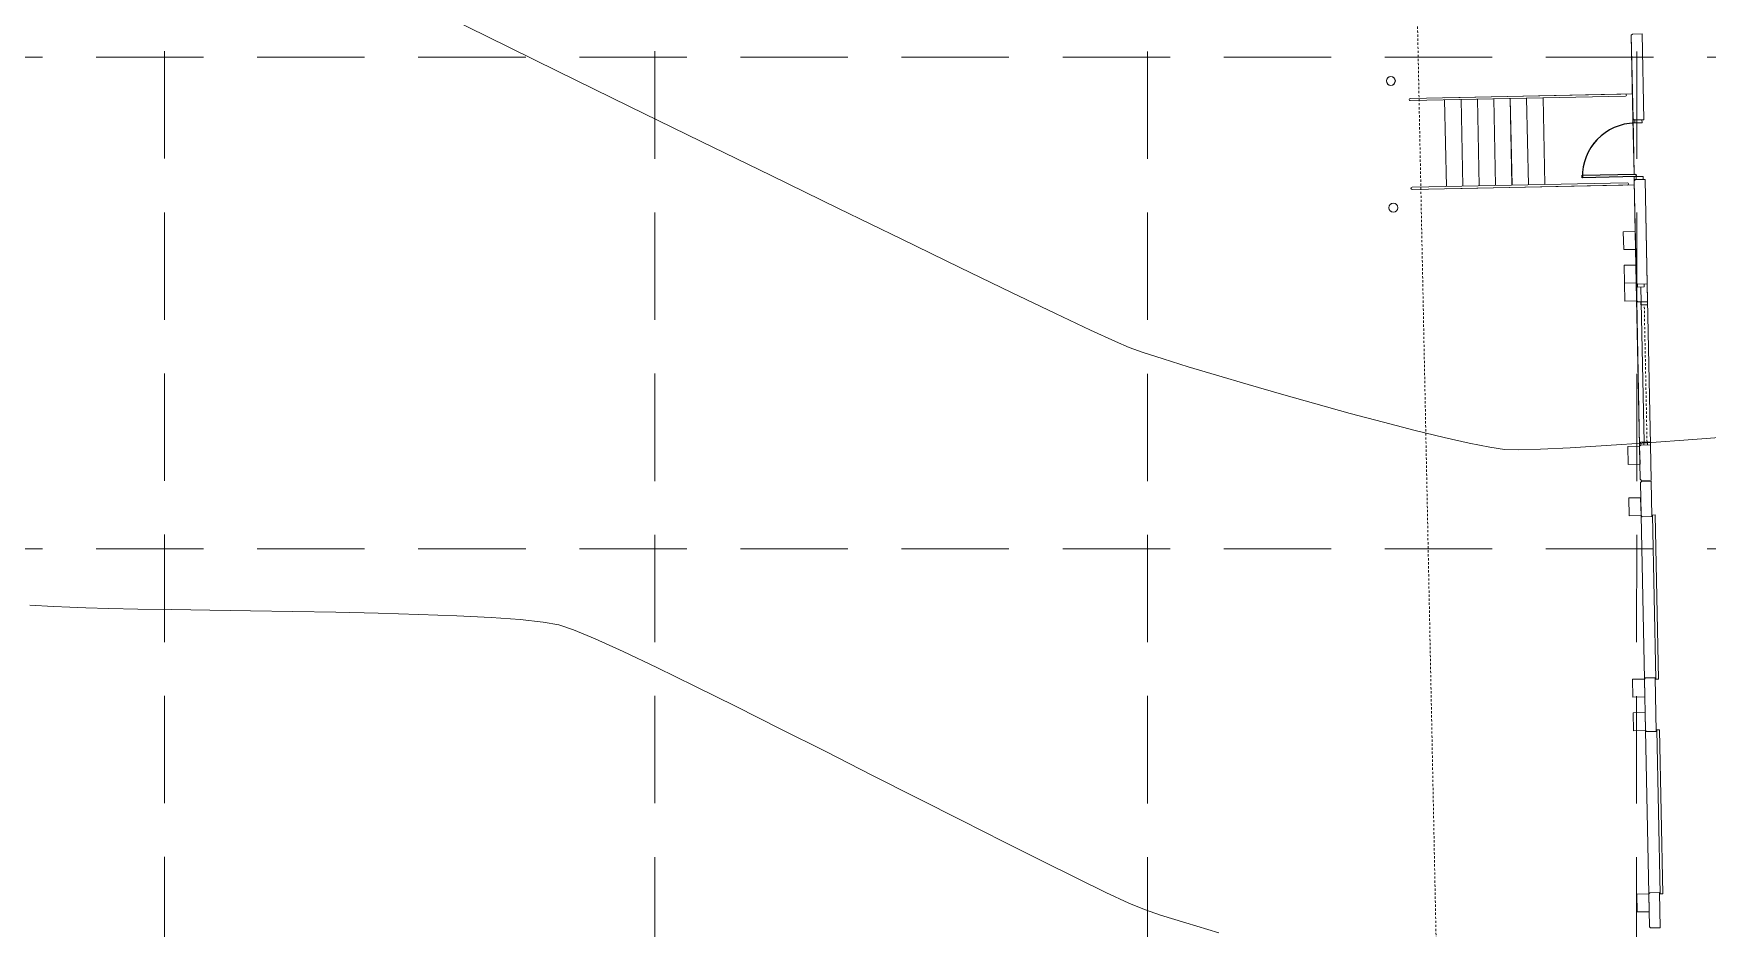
# Model space of a CAD drawing. Extents: x 2140663 to 2528301, y 336313 to 7007653.
# Drawn here: x 2527441.5 to 2527535, y 7006862 to 7006912 of the extents above; entities that cross this region are included whole.
import ezdxf

# ---------------------------------------------------------------- set-up
doc = ezdxf.new("R2010")
doc.units = 0
doc.header["$MEASUREMENT"] = 0
for name, pattern in [('HIDDEN', [0.375, 0.25, -0.125]), ('xdrc002ar$0$HIDDEN2', [0.1875, 0.125, -0.0625]), ('xdrc002pt$0$HIDDEN2', [0.1875, 0.125, -0.0625])]:
    doc.linetypes.add(name, pattern=pattern)
for name, color, linetype in [('1 EXISTING CONTOURS', 43, 'Continuous'), ('GRID', 254, 'HIDDEN'), ('xdrc002ar$0$BASE1$0$ADO', 8, 'Continuous'), ('xdrc002ar$0$BASE1$0$AFL', 1, 'Continuous'), ('xdrc002ar$0$BASE1$0$AFLHR', 7, 'Continuous'), ('xdrc002ar$0$BASE1$0$AFLST', 1, 'Continuous'), ('xdrc002ar$0$BASE1$0$awa', 7, 'Continuous'), ('xdrc002ar$0$WINDOWS', 8, 'Continuous'), ('xdrc002ar$0$XR3$0$BASE1$0$ADO', 3, 'Continuous'), ('xdrc002ar$0$XR3$0$BASE1$0$AFL', 1, 'Continuous'), ('xdrc002ar$0$XR3$0$BASE1$0$AFLHR', 2, 'Continuous'), ('xdrc002ar$0$XR3$0$BASE1$0$AFLST', 2, 'Continuous'), ('xdrc002ar$0$XR3$0$BASE1$0$awa', 4, 'Continuous'), ('xdrc002ar$0$XR3$0$WINDOWS', 2, 'Continuous'), ('xdrc002pt$0$V-ESMT-STRM-N', 2, 'xdrc002pt$0$HIDDEN2')]:
    doc.layers.add(name, color=color, linetype=linetype)

# ---------------------------------------------------------------- blocks, each defined once
blk = doc.blocks.new('xdrc002ar$0$XR3$0$A$C78C46FB7')
at = {"layer": 'xdrc002ar$0$XR3$0$WINDOWS', "linetype": 'Continuous', "lineweight": 0}
for p, q in [((-9.313225746154785e-10, 6.5), (1.999999999068677, 6.499999997206032)), ((-5.587935447692871e-09, 2), (1.999999994412065, 1.999999997206032)), ((1.999999994412065, 1.999999998137355), (1.999999999068677, 6.499999997206032)), ((1.999999997671694, 4.250759867951274), (105.9999999818392, 4.250759805552661)), ((107.9999999795109, 6.5), (105.9999999795109, 6.499999997206032)), ((105.9999999841675, 1.999999998137355), (105.9999999795109, 6.499999997206032)), ((107.9999999841675, 2), (105.9999999841675, 1.999999997206032))]:
    blk.add_line(p, q, dxfattribs=at)
blk = doc.blocks.new('xdrc002ar$0$XR3$0$A$C228123AE')
at = {"layer": 'xdrc002ar$0$XR3$0$BASE1$0$ADO', "lineweight": 0}
for points in [[(22.61683327611536, 15.75429074559361), (22.61683327611536, 17.50429074559361), (132.6168332761154, 17.50429074559361), (132.6168332761154, 15.75429074559361)], [(166.6168332761154, 15.75429074559361), (166.6168332761154, 17.50429074559361), (276.6168332761154, 17.50429074559361), (276.6168332761154, 15.75429074559361)]]:
    blk.add_lwpolyline(points, close=True, dxfattribs=at)
at = {"layer": 'xdrc002ar$0$XR3$0$BASE1$0$AFL', "lineweight": 0}
for p, q in [((22.86683327844366, 8.004440076649189), (132.3668332770467, 8.004440076649189)), ((166.866833277978, 8.004440076649189), (276.366833276581, 8.004440076649189))]:
    blk.add_line(p, q, dxfattribs=at)
for points in [[(10.86683327844366, 8.004440078511834), (10.86683327844366, 0.004440078511834145), (22.86683327844366, 0.004440078511834145), (22.86683327844366, 8.004440078511834)], [(132.3668332770467, 8.004440078511834), (132.3668332770467, 0.004440078511834145), (144.3668332770467, 0.004440078511834145), (144.3668332770467, 8.004440078511834)], [(154.866833277978, 8.004440077580512), (154.866833277978, 0.00444007758051157), (166.866833277978, 0.00444007758051157), (166.866833277978, 8.004440077580512)], [(276.366833276581, 8.004440077580512), (276.366833276581, 0.00444007758051157), (288.366833276581, 0.00444007758051157), (288.366833276581, 8.004440077580512)]]:
    blk.add_lwpolyline(points, close=True, dxfattribs=at)
at = {"layer": 'xdrc002ar$0$XR3$0$BASE1$0$awa', "lineweight": 0}
for p, q in [((-0.008166723418980837, 15.25444007758051), (23.61683327611536, 15.25444007664919)), ((-0.008166723418980837, 15.25444007758051), (-0.008166723418980837, 8.754440076649189)), ((23.61683327658102, 8.754440076649189), (23.61683327611536, 15.25444007664919)), ((131.6168332770467, 8.754440078511834), (131.616833276581, 15.25444007851183)), ((131.6168332761154, 15.25444007758051), (167.6168332756497, 15.25444007571787)), ((167.616833276581, 8.754440076649189), (167.6168332756497, 15.25444007851183)), ((275.616833276581, 8.754440077580512), (275.6168332756497, 15.25444007758051)), ((275.6168332761154, 15.25444007664919), (299.241833276581, 15.25444007758051)), ((299.241833276581, 15.25444007758051), (299.241833276581, 8.754440077580512)), ((0.7418332765810192, 8.004440076649189), (-0.008166723418980837, 8.754440076649189)), ((0.7418332765810192, 8.004440076649189), (22.86683327658102, 8.004440076649189)), ((23.61683327658102, 8.754440076649189), (22.86683327658102, 8.004440076649189)), ((131.6168332770467, 8.754440078511834), (132.3668332770467, 8.004440078511834)), ((132.3668332770467, 8.004440078511834), (166.866833277978, 8.004440076649189)), ((166.866833276581, 8.004440076649189), (167.616833276581, 8.754440076649189)), ((276.366833276581, 8.004440077580512), (275.616833276581, 8.754440077580512)), ((276.366833276581, 8.004440077580512), (298.491833276581, 8.004440077580512)), ((299.241833276581, 8.754440077580512), (298.491833276581, 8.004440077580512))]:
    blk.add_line(p, q, dxfattribs=at)
blk = doc.blocks.new('xdrc002ar$0$XR3$0$BASE1$0$36D')
at = {"layer": 'xdrc002ar$0$XR3$0$BASE1$0$ADO'}
blk.add_lwpolyline([(-1.75, 1.000444171950221e-11), (0, 1.000444171950221e-11), (0, -35.99999999999), (-1.75, -35.99999999999)], close=True, dxfattribs=at)
blk.add_arc((0, 1.000444171950221e-11), 36, 180, 270, dxfattribs=at)
blk = doc.blocks.new('xdrc002ar$0$BASE1$0$36D')
at = {"layer": 'xdrc002ar$0$BASE1$0$ADO'}
blk.add_lwpolyline([(-1.75, 1.000444171950221e-11), (0, 1.000444171950221e-11), (0, -35.99999999999), (-1.75, -35.99999999999)], close=True, dxfattribs=at)
blk.add_arc((0, 1.000444171950221e-11), 36, 180, 270, dxfattribs=at)

msp = doc.modelspace()

# ---------------------------------------------------------------- linework, layer by layer
at = {"layer": '1 EXISTING CONTOURS', "color": 43, "lineweight": 0, "extrusion": (-0.4403095192160368, -0.897846048767684, 0), "elevation": -7403995.780228041}
msp.add_lwpolyline([(-815938.2154167602, 605), (-815933.9353380837, 605)], dxfattribs=at)
at = {"layer": '1 EXISTING CONTOURS', "color": 43, "lineweight": 0, "extrusion": (-0.4400862851527911, -0.897955489776869, 0), "elevation": -7404198.407055473}
msp.add_lwpolyline([(-814093.1454251637, 605.0000000000003), (-814088.7305873474, 605.0000000000003)], dxfattribs=at)
at = {"layer": '1 EXISTING CONTOURS', "color": 43, "lineweight": 0, "extrusion": (-0.4397874055693032, -0.8981019084172025, 0), "elevation": -7404468.939876756}
msp.add_lwpolyline([(-811624.4394499315, 605), (-811619.9667608351, 605)], dxfattribs=at)
at = {"layer": '1 EXISTING CONTOURS', "color": 43, "lineweight": 0, "extrusion": (-0.4394003025433403, -0.8982913637149258, 0), "elevation": -7404818.042582544}
msp.add_lwpolyline([(-808428.7280203006, 605), (-808424.2743873568, 605)], dxfattribs=at)
at = {"layer": '1 EXISTING CONTOURS', "color": 43, "lineweight": 0}
for points, elevation in [([(2527478.744289486, 7006905.968281544), (2527482.659805527, 7006904.055685982)], 605), ([(2527493.206756189, 7006898.92616621), (2527496.092962707, 7006897.533173358)], 605), ([(2527498.549658433, 7006896.355649761), (2527500.50797, 7006895.427822847)], 605), ([(2527500.50797, 7006895.427822847), (2527501.899024045, 7006894.783920048)], 605), ([(2527503.451725304, 7006894.178269088), (2527504.568205363, 7006893.81500902)], 605), ([(2527505.950655681, 7006893.384348642), (2527507.546344557, 7006892.902248006)], 605), ([(2527513.085525539, 7006891.306905079), (2527515.006851651, 7006890.778643936)], 605), ([(2527520.257383548, 7006889.427860742), (2527521.660639701, 7006889.108799931)], 605), ([(2527531.605831277, 7006889.130010177), (2527534.148850076, 7006889.314926365)], 605), ([(2527534.148850076, 7006889.314926365), (2527536.869201182, 7006889.524659329)], 605), ([(2527522.802549114, 7006888.881939332), (2527523.630380089, 7006888.763238999)], 605), ([(2527524.395455264, 7006888.744546396), (2527525.634956778, 7006888.777178872)], 605), ([(2527527.289465821, 7006888.85583477), (2527529.29956359, 7006888.975212425)], 605), ([(2527442.565823878, 7006880.000302087), (2527443.489276186, 7006879.947014918)], 604), ([(2527449.1836465, 7006879.820305095), (2527451.303522306, 7006879.78984772)], 604), ([(2527451.303522306, 7006879.78984772), (2527453.578170327, 7006879.755937728)], 604), ([(2527455.94572003, 7006879.716604785), (2527458.344300875, 7006879.669878569)], 604), ([(2527458.344300875, 7006879.669878569), (2527460.712042326, 7006879.613788754)], 604), ([(2527460.712042326, 7006879.613788754), (2527462.987073846, 7006879.546365011)], 604), ([(2527462.987073846, 7006879.546365011), (2527465.107524899, 7006879.465637016)], 604), ([(2527470.806113697, 7006878.970275969), (2527471.613003024, 7006878.696447472)], 604), ([(2527480.715281172, 7006874.398051306), (2527483.17096856, 7006873.167341691)], 604), ([(2527493.309564241, 7006868.030689396), (2527495.652935734, 7006866.846515973)], 604), ([(2527499.731811262, 7006864.812977064), (2527501.359219713, 7006864.024988824)], 604), ([(2527504.419230811, 7006862.753959674), (2527505.825212674, 7006862.316338461)], 604)]:
    msp.add_lwpolyline(points, dxfattribs=dict(at, elevation=elevation))
at = {"layer": '1 EXISTING CONTOURS', "color": 43, "lineweight": 0, "extrusion": (0.4382612131688495, 0.898847656186391, 0), "elevation": 7405836.904325867}
msp.add_lwpolyline([(799032.407184728, 605.0000000000007), (799028.2223835755, 605.0000000000007)], dxfattribs=at)
at = {"layer": '1 EXISTING CONTOURS', "color": 43, "lineweight": 0, "extrusion": (0.4374172401517581, 0.8992586713610379, 0), "elevation": 7406583.717125583}
msp.add_lwpolyline([(792075.750702234, 605), (792071.8156742807, 605)], dxfattribs=at)
at = {"layer": '1 EXISTING CONTOURS', "color": 43, "lineweight": 0, "extrusion": (-0.4362751460758602, -0.8998133122578745, 0), "elevation": -7407583.399393067}
msp.add_lwpolyline([(-782667.4268242554, 605.0000000000007), (-782663.818471387, 605.0000000000007)], dxfattribs=at)
at = {"layer": '1 EXISTING CONTOURS', "color": 43, "lineweight": 0, "extrusion": (-0.4322267189475032, -0.9017649712801424, 0), "elevation": -7411026.096178877}
msp.add_lwpolyline([(-749360.8890836858, 605), (-749358.164764375, 605)], dxfattribs=at)
at = {"layer": '1 EXISTING CONTOURS', "color": 43, "lineweight": 0, "extrusion": (-0.3961917314985611, -0.9181678015984726, 0), "elevation": -7434880.533523913}
msp.add_lwpolyline([(-455402.9147066483, 605), (-455402.0925005572, 605)], dxfattribs=at)
at = {"layer": '1 EXISTING CONTOURS', "color": 43, "lineweight": 0, "extrusion": (-0.3310640851731244, -0.9436082722764156, 0), "elevation": -7448528.927597521}
msp.add_lwpolyline([(65241.30876688845, 605), (65242.15422164416, 605)], dxfattribs=at)
at = {"layer": '1 EXISTING CONTOURS', "color": 43, "lineweight": 0, "extrusion": (-0.297422123104866, -0.9547460817870864, 0), "elevation": -7441540.19021092}
msp.add_lwpolyline([(329119.848362695, 605), (329121.2963396432, 605)], dxfattribs=at)
at = {"layer": '1 EXISTING CONTOURS', "color": 43, "lineweight": 0, "extrusion": (-0.2826954644573025, -0.9592097134491863, 0), "elevation": -7435594.652667657}
msp.add_lwpolyline([(443592.9458662421, 605), (443594.7767440062, 605)], dxfattribs=at)
at = {"layer": '1 EXISTING CONTOURS', "color": 43, "lineweight": 0, "extrusion": (-0.2768832209960796, -0.9609035757716986, 0), "elevation": -7432772.86425908}
msp.add_lwpolyline([(488601.7939676512, 605.0000000000003), (488603.733778202, 605.0000000000003)], dxfattribs=at)
at = {"layer": '1 EXISTING CONTOURS', "color": 43, "lineweight": 0, "extrusion": (0.2711816814352223, 0.9625281791480007, 0), "elevation": 7429745.579505647}
msp.add_lwpolyline([(-532660.0080205041, 605), (-532662.0017432801, 605)], dxfattribs=at)
at = {"layer": '1 EXISTING CONTOURS', "color": 43, "lineweight": 0, "extrusion": (-0.2581412615479348, -0.9661071830218637, 0), "elevation": -7421863.424347591}
msp.add_lwpolyline([(633082.7781871995, 605), (633084.7147282013, 605)], dxfattribs=at)
at = {"layer": '1 EXISTING CONTOURS', "color": 43, "lineweight": 0, "extrusion": (-0.2495628509658928, -0.9683586026972527, 0), "elevation": -7415956.797453997}
msp.add_lwpolyline([(698883.1976710372, 605.0000000000007), (698885.0231874592, 605.0000000000007)], dxfattribs=at)
at = {"layer": '1 EXISTING CONTOURS', "color": 43, "lineweight": 0, "extrusion": (-0.2381853472632877, -0.9712197178543417, 0), "elevation": -7407247.463383376}
msp.add_lwpolyline([(785837.4600007285, 605), (785839.1196367131, 605)], dxfattribs=at)
at = {"layer": '1 EXISTING CONTOURS', "color": 43, "lineweight": 0, "extrusion": (-0.1948595404681079, -0.9808311574825497, 0), "elevation": -7365086.864251551}
msp.add_lwpolyline([(1113712.80411571, 605.0000000000003), (1113713.968341993, 605.0000000000003)], dxfattribs=at)
at = {"layer": '1 EXISTING CONTOURS', "color": 43, "lineweight": 0, "extrusion": (0.0669697767491167, -0.9977550044986864, 0), "elevation": -6821890.468066249}
msp.add_lwpolyline([(2991104.798032456, 605.0000000000007), (2991107.109489352, 605.0000000000007)], dxfattribs=at)
at = {"layer": '1 EXISTING CONTOURS', "color": 43, "lineweight": 0, "extrusion": (-0.02442508558422494, -0.9997016630946473, 0), "elevation": -7066533.330717414}
msp.add_lwpolyline([(2355625.719080739, 605.0000000000007), (2355626.484384234, 605.0000000000007)], dxfattribs=at)
at = {"layer": '1 EXISTING CONTOURS', "color": 43, "lineweight": 0, "extrusion": (0.04748669336639951, -0.9988718706386349, 0), "elevation": -6878960.265414614}
msp.add_lwpolyline([(2857408.23789074, 605.0000000000007), (2857409.894268393, 605.0000000000007)], dxfattribs=at)
at = {"layer": '1 EXISTING CONTOURS', "color": 43, "lineweight": 0, "extrusion": (-0.05679406069083696, -0.998385914699444, 0), "elevation": -7139114.024766846}
msp.add_lwpolyline([(2125412.575925187, 604), (2125413.889939814, 604)], dxfattribs=at)
at = {"layer": '1 EXISTING CONTOURS', "color": 43, "lineweight": 0, "extrusion": (-0.04117457191614036, -0.9991519677343996, 0), "elevation": -7105004.290451844}
msp.add_lwpolyline([(2236794.853361671, 604.0000000000007), (2236795.736191909, 604.0000000000007)], dxfattribs=at)
at = {"layer": '1 EXISTING CONTOURS', "color": 43, "lineweight": 0, "extrusion": (-0.02484678384568719, -0.9996912710094681, 0), "elevation": -7067515.547680289}
msp.add_lwpolyline([(2352565.645435385, 604), (2352566.930167953, 604)], dxfattribs=at)
at = {"layer": '1 EXISTING CONTOURS', "color": 43, "lineweight": 0, "extrusion": (-0.01813129239815562, -0.9998356146067076, 0), "elevation": -7051553.906242498}
msp.add_lwpolyline([(2399986.392665304, 604), (2399988.017652188, 604)], dxfattribs=at)
at = {"layer": '1 EXISTING CONTOURS', "color": 43, "lineweight": 0, "extrusion": (-0.01522237301538878, -0.9998841329673055, 0), "elevation": -7044541.728182776}
msp.add_lwpolyline([(2420493.093857022, 604.0000000000003), (2420494.997310621, 604.0000000000003)], dxfattribs=at)
at = {"layer": '1 EXISTING CONTOURS', "color": 43, "lineweight": 0, "extrusion": (-0.01661106253027666, -0.9998620267825032, 0), "elevation": -7047896.683622548}
msp.add_lwpolyline([(2410713.139500062, 604), (2410715.507376468, 604)], dxfattribs=at)
at = {"layer": '1 EXISTING CONTOURS', "color": 43, "lineweight": 0, "extrusion": (-0.05035754759547632, -0.9987312538416776, 0), "elevation": -7125266.458681255}
msp.add_lwpolyline([(2171409.12969285, 604.0000000000007), (2171411.036111661, 604.0000000000007)], dxfattribs=at)
at = {"layer": '1 EXISTING CONTOURS', "color": 43, "lineweight": 0, "extrusion": (-0.06949325833259058, -0.9975824211794833, 0), "elevation": -7165581.6044315}
msp.add_lwpolyline([(2034425.782669024, 604.0000000000007), (2034427.412287262, 604.0000000000007)], dxfattribs=at)
at = {"layer": '1 EXISTING CONTOURS', "color": 43, "lineweight": 0, "extrusion": (-0.1025020599954223, -0.9947327921088633, 0), "elevation": -7229043.308562655}
msp.add_lwpolyline([(1795936.37653412, 604.0000000000003), (1795937.668827326, 604.0000000000003)], dxfattribs=at)
at = {"layer": '1 EXISTING CONTOURS', "color": 43, "lineweight": 0, "extrusion": (-0.1713512958112811, -0.9852099945817618, 0), "elevation": -7336332.590093418}
msp.add_lwpolyline([(1289450.811361433, 604.0000000000007), (1289451.708047234, 604.0000000000007)], dxfattribs=at)
at = {"layer": '1 EXISTING CONTOURS', "color": 43, "lineweight": 0, "extrusion": (-0.3865692091353208, -0.922260400618227, 0), "elevation": -7439209.456219518}
msp.add_lwpolyline([(-377656.5738334619, 604), (-377655.2544571948, 604)], dxfattribs=at)
at = {"layer": '1 EXISTING CONTOURS', "color": 43, "lineweight": 0, "extrusion": (0.4141333481333501, 0.9102162215451128, 0), "elevation": 7424484.972993484}
msp.add_lwpolyline([(601235.1540945396, 604.0000000000003), (601233.4262854629, 604.0000000000003)], dxfattribs=at)
at = {"layer": '1 EXISTING CONTOURS', "color": 43, "lineweight": 0, "extrusion": (-0.429048452321923, -0.9032814763738725, 0), "elevation": -7413591.607333975}
msp.add_lwpolyline([(-723269.1247082222, 604), (-723267.0494930539, 604)], dxfattribs=at)
at = {"layer": '1 EXISTING CONTOURS', "color": 43, "lineweight": 0, "extrusion": (-0.438165498440781, -0.8988943185804114, 0), "elevation": -7405894.451917668}
msp.add_lwpolyline([(-798237.503673078, 604), (-798235.1426845184, 604)], dxfattribs=at)
at = {"layer": '1 EXISTING CONTOURS', "color": 43, "lineweight": 0, "extrusion": (-0.4440997034752022, -0.8959773732484755, 0), "elevation": -7400454.354043666}
msp.add_lwpolyline([(-847187.8951434991, 604.0000000000003), (-847185.3102487684, 604.0000000000003)], dxfattribs=at)
at = {"layer": '1 EXISTING CONTOURS', "color": 43, "lineweight": 0, "extrusion": (-0.4506162971029458, -0.8927177341048119, 0), "elevation": -7394085.044600945}
msp.add_lwpolyline([(-901082.1915624049, 604), (-901079.3448397554, 604)], dxfattribs=at)
at = {"layer": '1 EXISTING CONTOURS', "color": 43, "lineweight": 0, "extrusion": (-0.4521181920828507, -0.8919580373469004, 0), "elevation": -7392557.964850209}
msp.add_lwpolyline([(-913523.0532493093, 604), (-913520.16869163, 604)], dxfattribs=at)
at = {"layer": '1 EXISTING CONTOURS', "color": 43, "lineweight": 0, "extrusion": (-0.4526963556670654, -0.8916647405643884, 0), "elevation": -7391964.173939529}
msp.add_lwpolyline([(-918312.590282408, 604.0000000000007), (-918309.7299683117, 604.0000000000007)], dxfattribs=at)
at = {"layer": '1 EXISTING CONTOURS', "color": 43, "lineweight": 0, "extrusion": (-0.4523663165049366, -0.8918322239590558, 0), "elevation": -7392303.537235782}
msp.add_lwpolyline([(-915573.8759550205, 604), (-915571.10196885, 604)], dxfattribs=at)
at = {"layer": '1 EXISTING CONTOURS', "color": 43, "lineweight": 0, "extrusion": (-0.4483453955918614, -0.8938603952808164, 0), "elevation": -7396351.807478998}
msp.add_lwpolyline([(-882268.2247570222, 604), (-882265.8096540049, 604)], dxfattribs=at)
at = {"layer": '1 EXISTING CONTOURS', "color": 43, "lineweight": 0, "extrusion": (-0.443731557188304, -0.8961597542599438, 0), "elevation": -7400801.640719803}
msp.add_lwpolyline([(-844125.6385167432, 604), (-844123.4959181924, 604)], dxfattribs=at)
at = {"layer": '1 EXISTING CONTOURS', "color": 43, "lineweight": 0, "extrusion": (-0.4210867247960967, -0.9070203802564176, 0), "elevation": -7419665.741621887}
msp.add_lwpolyline([(-658002.1794360625, 604), (-658000.7674958813, 604)], dxfattribs=at)
at = {"layer": '1 EXISTING CONTOURS', "color": 43, "lineweight": 0, "extrusion": (-0.3880160424182357, -0.9216526193887207, 0), "elevation": -7438605.605890851}
msp.add_lwpolyline([(-389295.9894885398, 604), (-389295.0348329791, 604)], dxfattribs=at)
at = {"layer": '1 EXISTING CONTOURS', "color": 43, "lineweight": 0, "extrusion": (-0.3221206599035972, -0.9466986217710845, 0), "elevation": -7447548.703544656}
msp.add_lwpolyline([(135728.7459114073, 604), (135729.6960467077, 604)], dxfattribs=at)
at = {"layer": '1 EXISTING CONTOURS', "color": 43, "lineweight": 0, "extrusion": (-0.2859372945446176, -0.9582483308561015, 0), "elevation": -7437022.29677692}
msp.add_lwpolyline([(418454.9842586662, 604), (418456.912598829, 604)], dxfattribs=at)
at = {"layer": 'GRID', "color": 253, "linetype": 'HIDDEN', "lineweight": 0, "ltscale": 24}
for p, q in [((2527448.923389785, 7006032.003245368), (2527448.642908241, 7007623.487741725)), ((2527476.162591924, 7006031.998962794), (2527476.168752994, 7007623.471191216)), ((2527503.695680559, 7006031.994634018), (2527503.666313902, 7007623.464716725)), ((2527530.983350792, 7006031.990343825), (2527531.038154987, 7007623.461265043)), ((2527228.947377252, 7006910.668716576), (2528272.331315909, 7006910.668716576)), ((2527228.947377252, 7006883.211244508), (2528272.331315909, 7006883.211244508))]:
    msp.add_line(p, q, dxfattribs=at)
at = {"layer": 'xdrc002ar$0$BASE1$0$ADO', "color": 7, "lineweight": 0}
for points in [[(2527531.309484547, 7006907.172314124), (2527530.913732917, 7006907.164279865), (2527530.917115763, 7006906.997647599), (2527531.312867393, 7006907.005681858)], [(2527531.373758621, 7006904.006301079), (2527530.978006991, 7006903.99826682), (2527530.981389836, 7006903.831634555), (2527531.377141467, 7006903.839668815)]]:
    msp.add_lwpolyline(points, close=True, dxfattribs=at)
at = {"layer": 'xdrc002ar$0$BASE1$0$ADO', "lineweight": 0}
for points in [[(2527531.903453106, 7006885.098646647), (2527532.04925634, 7006885.101606638), (2527532.235312858, 7006875.936831969), (2527532.089509624, 7006875.933871978)], [(2527532.147018002, 7006873.101123444), (2527532.292821236, 7006873.104083435), (2527532.478877754, 7006863.939308765), (2527532.33307452, 7006863.936348774)]]:
    msp.add_lwpolyline(points, close=True, dxfattribs=at)
at = {"layer": 'xdrc002ar$0$BASE1$0$AFL', "color": 7, "lineweight": 0}
for p, q in [((2527530.994352985, 7006898.06071566), (2527530.327823923, 7006898.047184275)), ((2527530.327823923, 7006898.047184275), (2527530.348120999, 7006897.047390684)), ((2527531.01465006, 7006897.060922068), (2527530.994352985, 7006898.06071566)), ((2527530.348120999, 7006897.047390684), (2527531.01465006, 7006897.060922068)), ((2527531.179563802, 7006888.937599124), (2527530.51303474, 7006888.92406774)), ((2527530.51303474, 7006888.92406774), (2527530.533331816, 7006887.924274147)), ((2527531.199860878, 7006887.937805531), (2527531.179563802, 7006888.937599124)), ((2527530.533331816, 7006887.924274147), (2527531.199860878, 7006887.937805531)), ((2527531.237891295, 7006886.06450294), (2527530.571362229, 7006886.050971556)), ((2527530.571362229, 7006886.050971556), (2527530.591659303, 7006885.051177956)), ((2527531.25818837, 7006885.064709339), (2527531.237891295, 7006886.06450294)), ((2527530.591659303, 7006885.051177956), (2527531.25818837, 7006885.064709339)), ((2527531.25818837, 7006885.064709339), (2527531.443399176, 7006875.941592737)), ((2527531.443399177, 7006875.941592737), (2527530.77687011, 7006875.928061354)), ((2527530.77687011, 7006875.928061354), (2527530.797167185, 7006874.928267754)), ((2527531.463696252, 7006874.941799137), (2527531.443399177, 7006875.941592737)), ((2527530.797167185, 7006874.928267754), (2527531.463696252, 7006874.941799137)), ((2527531.481456192, 7006874.066979736), (2527530.814927125, 7006874.053448353)), ((2527530.814927125, 7006874.053448353), (2527530.8352242, 7006873.053654753)), ((2527531.501753266, 7006873.067186136), (2527531.481456192, 7006874.066979736)), ((2527530.8352242, 7006873.053654753), (2527531.501753266, 7006873.067186136)), ((2527531.501753266, 7006873.067186136), (2527531.686964073, 7006863.944069534)), ((2527531.686964073, 7006863.944069534), (2527531.020435006, 7006863.93053815)), ((2527531.020435006, 7006863.93053815), (2527531.040732081, 7006862.93074455)), ((2527531.707261147, 7006862.944275933), (2527531.686964073, 7006863.944069534)), ((2527531.040732081, 7006862.93074455), (2527531.707261147, 7006862.944275933))]:
    msp.add_line(p, q, dxfattribs=at)
at = {"layer": 'xdrc002ar$0$BASE1$0$AFLHR', "color": 7, "lineweight": 0}
for p, q in [((2527518.365884068, 7006908.368175884), (2527530.134544173, 7006908.607094586)), ((2527518.368421203, 7006908.243201685), (2527530.389946392, 7006908.487253868)), ((2527520.282155122, 7006908.407078613), (2527530.779987849, 7006908.62019791)), ((2527518.466523736, 7006903.410865985), (2527530.488051878, 7006903.654918228)), ((2527518.46906087, 7006903.285891786), (2527530.237720976, 7006903.524810487)), ((2527520.385331924, 7006903.324794515), (2527530.883164651, 7006903.537913811))]:
    msp.add_line(p, q, dxfattribs=at)
for centre, start, end in [((2527518.367152635, 7006908.305688784), 91.16301711377088, 271.1630171137709), ((2527530.388677825, 7006908.549740967), 271.1630171137709, 91.16301711377088), ((2527518.467792303, 7006903.348378886), 91.16301711377088, 271.1630171137709), ((2527530.489317493, 7006903.592431068), 271.1630171137709, 91.16301711377088)]:
    msp.add_arc(centre, 0.06249997500000001, start, end, dxfattribs=at)
at = {"layer": 'xdrc002ar$0$BASE1$0$AFLST', "color": 7, "lineweight": 0}
for p, q in [((2527520.284692257, 7006908.282104414), (2527520.382794791, 7006903.449768714)), ((2527521.201169717, 7006908.300710067), (2527521.29927225, 7006903.468374367)), ((2527522.117647177, 7006908.319315719), (2527522.21574971, 7006903.486980019)), ((2527523.034124637, 7006908.337921373), (2527523.132227171, 7006903.505585672)), ((2527523.950602098, 7006908.356527026), (2527524.048704631, 7006903.524191326)), ((2527524.867079558, 7006908.375132678), (2527524.965182092, 7006903.542796978)), ((2527525.783557017, 7006908.393738331), (2527525.881659551, 7006903.561402631)), ((2527530.870901834, 7006904.141955774), (2527530.808319184, 7006907.224652686)), ((2527530.878513238, 7006903.767033176), (2527530.873861825, 7006903.996152542))]:
    msp.add_line(p, q, dxfattribs=at)
for centre in [(2527517.280612203, 7006909.34634914), (2527517.424383157, 7006902.264477856)]:
    msp.add_circle(centre, 0.2499999000000001, dxfattribs=at)
at = {"layer": 'xdrc002ar$0$BASE1$0$awa', "color": 7, "lineweight": 0}
for p, q in [((2527530.713373212, 7006911.901502451), (2527530.774591744, 7006911.965258118)), ((2527530.713373212, 7006911.901502451), (2527530.808319184, 7006907.224652686)), ((2527531.316146607, 7006911.976252367), (2527530.774591744, 7006911.965258118)), ((2527531.316146607, 7006911.976252367), (2527531.413629713, 7006907.174428404)), ((2527530.808319184, 7006907.224652686), (2527530.87207485, 7006907.163434153)), ((2527530.87207485, 7006907.163434153), (2527531.413629713, 7006907.174428403)), ((2527530.878513238, 7006903.767033176), (2527530.93973177, 7006903.830788844)), ((2527530.878513238, 7006903.767033176), (2527531.01465006, 7006897.060922068)), ((2527530.93973177, 7006903.830788844), (2527531.481286633, 7006903.841783093)), ((2527531.481286633, 7006903.841783093), (2527531.61996059, 7006897.010697785)), ((2527531.01465006, 7006897.060922068), (2527531.078405727, 7006896.999703535)), ((2527531.078405727, 7006896.999703535), (2527531.61996059, 7006897.010697785)), ((2527531.179563802, 7006888.937599124), (2527531.240782334, 7006889.00135479)), ((2527531.179563802, 7006888.937599124), (2527531.216986536, 7006887.094229687)), ((2527531.240782334, 7006889.00135479), (2527531.782337197, 7006889.01234904)), ((2527531.782337197, 7006889.01234904), (2527531.822297065, 7006887.044005403)), ((2527531.280742202, 7006887.033011153), (2527531.216986536, 7006887.094229687)), ((2527531.822297065, 7006887.044005403), (2527531.280742202, 7006887.033011153))]:
    msp.add_line(p, q, dxfattribs=at)
at = {"layer": 'xdrc002ar$0$BASE1$0$awa', "lineweight": 0}
for p, q in [((2527531.220765639, 7006886.90807879), (2527531.281984171, 7006886.971834457)), ((2527531.220765639, 7006886.90807879), (2527531.25818837, 7006885.064709339)), ((2527531.823539038, 7006886.982828706), (2527531.281984171, 7006886.971834457)), ((2527531.823539038, 7006886.982828706), (2527531.863498904, 7006885.014485056)), ((2527531.321944037, 7006885.003490807), (2527531.25818837, 7006885.064709339)), ((2527531.321944037, 7006885.003490807), (2527531.863498904, 7006885.014485056)), ((2527531.50461771, 7006876.005348404), (2527531.443399177, 7006875.941592737)), ((2527531.50461771, 7006876.005348404), (2527532.046172576, 7006876.016342653)), ((2527532.046172576, 7006876.016342653), (2527532.1070638, 7006873.016961852)), ((2527531.443399177, 7006875.941592737), (2527531.501753266, 7006873.067186136)), ((2527531.501753266, 7006873.067186136), (2527531.565508934, 7006873.005967603)), ((2527531.565508934, 7006873.005967603), (2527532.107063801, 7006873.016961852)), ((2527531.686964073, 7006863.944069534), (2527531.748182606, 7006864.0078252)), ((2527531.686964073, 7006863.944069534), (2527531.724386804, 7006862.100700083)), ((2527531.748182606, 7006864.0078252), (2527532.289737473, 7006864.018819449)), ((2527532.289737473, 7006864.018819449), (2527532.329697338, 7006862.050475799)), ((2527531.788142472, 7006862.03948155), (2527531.724386804, 7006862.100700083)), ((2527532.329697338, 7006862.050475799), (2527531.788142472, 7006862.03948155))]:
    msp.add_line(p, q, dxfattribs=at)
at = {"layer": 'xdrc002ar$0$WINDOWS', "color": 7, "linetype": 'Continuous', "lineweight": 0}
for p, q in [((2527531.01465006, 7006897.060922068), (2527531.179563802, 7006888.937599124)), ((2527531.245076223, 7006897.003086752), (2527531.248459069, 7006896.836454486)), ((2527531.248459069, 7006896.836454486), (2527531.623381666, 7006896.844065889)), ((2527531.61999882, 7006897.010698155), (2527531.623381666, 7006896.844065889)), ((2527531.404069984, 7006889.171370273), (2527531.778992581, 7006889.178981678)), ((2527531.40745283, 7006889.004738009), (2527531.404069984, 7006889.171370273)), ((2527531.782375427, 7006889.012349413), (2527531.778992581, 7006889.178981678))]:
    msp.add_line(p, q, dxfattribs=at)
at = {"layer": 'xdrc002ar$0$WINDOWS', "color": 7, "linetype": 'xdrc002ar$0$HIDDEN2', "lineweight": 0}
msp.add_line((2527531.591594591, 7006889.175177261), (2527531.435983671, 7006896.840261473), dxfattribs=at)
at = {"layer": 'xdrc002ar$0$XR3$0$BASE1$0$ADO', "color": 7, "lineweight": 0}
for points in [[(2527531.307427078, 7006907.172270834), (2527530.911675445, 7006907.164236686), (2527530.915058244, 7006906.997604419), (2527531.310809877, 7006907.005638568)], [(2527531.371700254, 7006904.006257771), (2527530.975948622, 7006903.998223624), (2527530.97933142, 7006903.831591357), (2527531.375083053, 7006903.839625504)]]:
    msp.add_lwpolyline(points, close=True, dxfattribs=at)
at = {"layer": 'xdrc002ar$0$XR3$0$BASE1$0$AFL', "color": 7, "lineweight": 0}
for points in [[(2527530.933939654, 7006900.935079055), (2527530.267410588, 7006900.92154786), (2527530.28770738, 7006899.921754261), (2527530.954236446, 7006899.935285456)], [(2527530.97199614, 7006899.060466057), (2527530.305467074, 7006899.046934863), (2527530.325763866, 7006898.047141264), (2527530.992292932, 7006898.060672459)], [(2527531.177501163, 7006888.93755587), (2527530.510972097, 7006888.924024675), (2527530.53126889, 7006887.924231076), (2527531.197797955, 7006887.937762271)]]:
    msp.add_lwpolyline(points, close=True, dxfattribs=at)
at = {"layer": 'xdrc002ar$0$XR3$0$BASE1$0$AFLHR', "color": 7, "lineweight": 0}
for p, q in [((2527518.363826938, 7006908.368136263), (2527530.13248711, 7006908.607051628)), ((2527518.366364037, 7006908.243162063), (2527530.387889295, 7006908.487210837)), ((2527520.280098002, 7006908.407038448), (2527530.77793079, 7006908.620154768)), ((2527518.4644652, 7006903.410826336), (2527530.485993411, 7006903.65487517)), ((2527518.4670023, 7006903.285852136), (2527530.235662472, 7006903.5247675)), ((2527520.383273364, 7006903.324754321), (2527530.881106151, 7006903.537870641))]:
    msp.add_line(p, q, dxfattribs=at)
for centre, start, end in [((2527518.365095488, 7006908.305649163), 91.1630006841799, 271.1630006841799), ((2527530.386620746, 7006908.549697937), 271.1630006841799, 91.1630006841799), ((2527518.46573375, 7006903.348339235), 91.1630006841799, 271.1630006841799), ((2527530.487259008, 7006903.59238801), 271.1630006841799, 91.1630006841799)]:
    msp.add_arc(centre, 0.062499975, start, end, dxfattribs=at)
at = {"layer": 'xdrc002ar$0$XR3$0$BASE1$0$AFLST', "color": 7, "lineweight": 0}
for p, q in [((2527520.282635102, 7006908.282064248), (2527520.380736266, 7006903.449728521)), ((2527521.199112568, 7006908.300669641), (2527521.297213731, 7006903.468333914)), ((2527522.115590033, 7006908.319275034), (2527522.213691196, 7006903.486939306)), ((2527523.032067498, 7006908.337880428), (2527523.130168662, 7006903.505544699)), ((2527523.948544964, 7006908.35648582), (2527524.046646127, 7006903.524150093)), ((2527524.865022429, 7006908.375091214), (2527524.963123593, 7006903.542755486)), ((2527525.781499895, 7006908.393696606), (2527525.879601058, 7006903.561360879)), ((2527530.868843506, 7006904.141912607), (2527530.806261729, 7006907.224609537)), ((2527530.876454803, 7006903.766990008), (2527530.871803455, 7006903.996109375))]:
    msp.add_line(p, q, dxfattribs=at)
for centre in [(2527517.27855535, 7006909.346309828), (2527517.422324297, 7006902.264438502)]:
    msp.add_circle(centre, 0.2499999, dxfattribs=at)
at = {"layer": 'xdrc002ar$0$XR3$0$BASE1$0$awa', "color": 7, "lineweight": 0}
for p, q in [((2527530.711317083, 7006911.901459329), (2527530.772535634, 7006911.965214978)), ((2527530.711317083, 7006911.901459329), (2527530.806261729, 7006907.224609537)), ((2527531.3140905, 7006911.976209074), (2527530.772535634, 7006911.965214978)), ((2527531.3140905, 7006911.976209074), (2527531.411572245, 7006907.174385083)), ((2527530.806261729, 7006907.224609537), (2527530.870017379, 7006907.163390987)), ((2527530.870017379, 7006907.163390987), (2527531.411572245, 7006907.174385083)), ((2527530.876454803, 7006903.766990008), (2527530.937673354, 7006903.830745657)), ((2527530.876454803, 7006903.766990008), (2527530.992292932, 7006898.060672459)), ((2527530.937673354, 7006903.830745657), (2527531.479228219, 7006903.841739753)), ((2527531.479228219, 7006903.841739753), (2527531.597603447, 7006898.010448005)), ((2527530.992292932, 7006898.060672459), (2527531.056048582, 7006897.999453909)), ((2527531.056048582, 7006897.999453909), (2527531.597603448, 7006898.010448005)), ((2527531.177501163, 7006888.93755587), (2527531.238719713, 7006889.001311519)), ((2527531.177501163, 7006888.93755587), (2527531.214923374, 7006887.094186421)), ((2527531.238719713, 7006889.001311519), (2527531.780274579, 7006889.012305615)), ((2527531.780274579, 7006889.012305615), (2527531.820233889, 7006887.043961967)), ((2527531.278679023, 7006887.032967871), (2527531.214923374, 7006887.094186421)), ((2527531.820233889, 7006887.043961967), (2527531.278679023, 7006887.032967871))]:
    msp.add_line(p, q, dxfattribs=at)
at = {"layer": 'xdrc002ar$0$XR3$0$WINDOWS', "color": 7, "linetype": 'Continuous', "lineweight": 0}
for p, q in [((2527530.992292932, 7006898.060672459), (2527531.177501163, 7006888.93755587)), ((2527531.780274579, 7006889.012305615), (2527531.597603446, 7006898.010448005))]:
    msp.add_line(p, q, dxfattribs=at)
at = {"layer": 'xdrc002pt$0$V-ESMT-STRM-N', "color": 7, "lineweight": 0}
msp.add_line((2527523.342374727, 7006687.303080871), (2527515.35498206, 7007080.715177047), dxfattribs=at)

# ---------------------------------------------------------------- block references
at = {"layer": 'xdrc002ar$0$BASE1$0$ADO', "color": 7, "lineweight": 0, "extrusion": (0, 0, -1), "xscale": -0.08333330060098763, "yscale": 0.08333330060098731, "zscale": -0.08333330000000001, "rotation": 88.83698296267235}
msp.add_blockref('xdrc002ar$0$BASE1$0$36D', (-2527530.978006991, 7006903.99826682), dxfattribs=at)
at = {"layer": 'xdrc002ar$0$XR3$0$BASE1$0$ADO', "color": 7, "lineweight": 0, "extrusion": (0, 0, -1), "xscale": -0.0833333000000012, "yscale": 0.08333329999999961, "zscale": -0.08333330000000001, "rotation": 88.83699931581998}
msp.add_blockref('xdrc002ar$0$XR3$0$BASE1$0$36D', (-2527530.975948622, 7006903.998223624), dxfattribs=at)
at = {"layer": 'xdrc002ar$0$XR3$0$BASE1$0$awa', "color": 7, "linetype": 'Continuous', "lineweight": 0, "yscale": 0.08333329999999961, "zscale": 0.08333330000000001}
for name, p, xscale, rotation in [('xdrc002ar$0$XR3$0$A$C78C46FB7', (2527531.780274579, 7006889.012305615), 0.08333330000000119, 91.1630006841798), ('xdrc002ar$0$XR3$0$A$C228123AE', (2527530.550548688, 7006886.956303501), 0.0833333000000012, 271.16300068418)]:
    msp.add_blockref(name, p, dxfattribs=dict(at, xscale=xscale, rotation=rotation))

doc.saveas('drawing.dxf')
